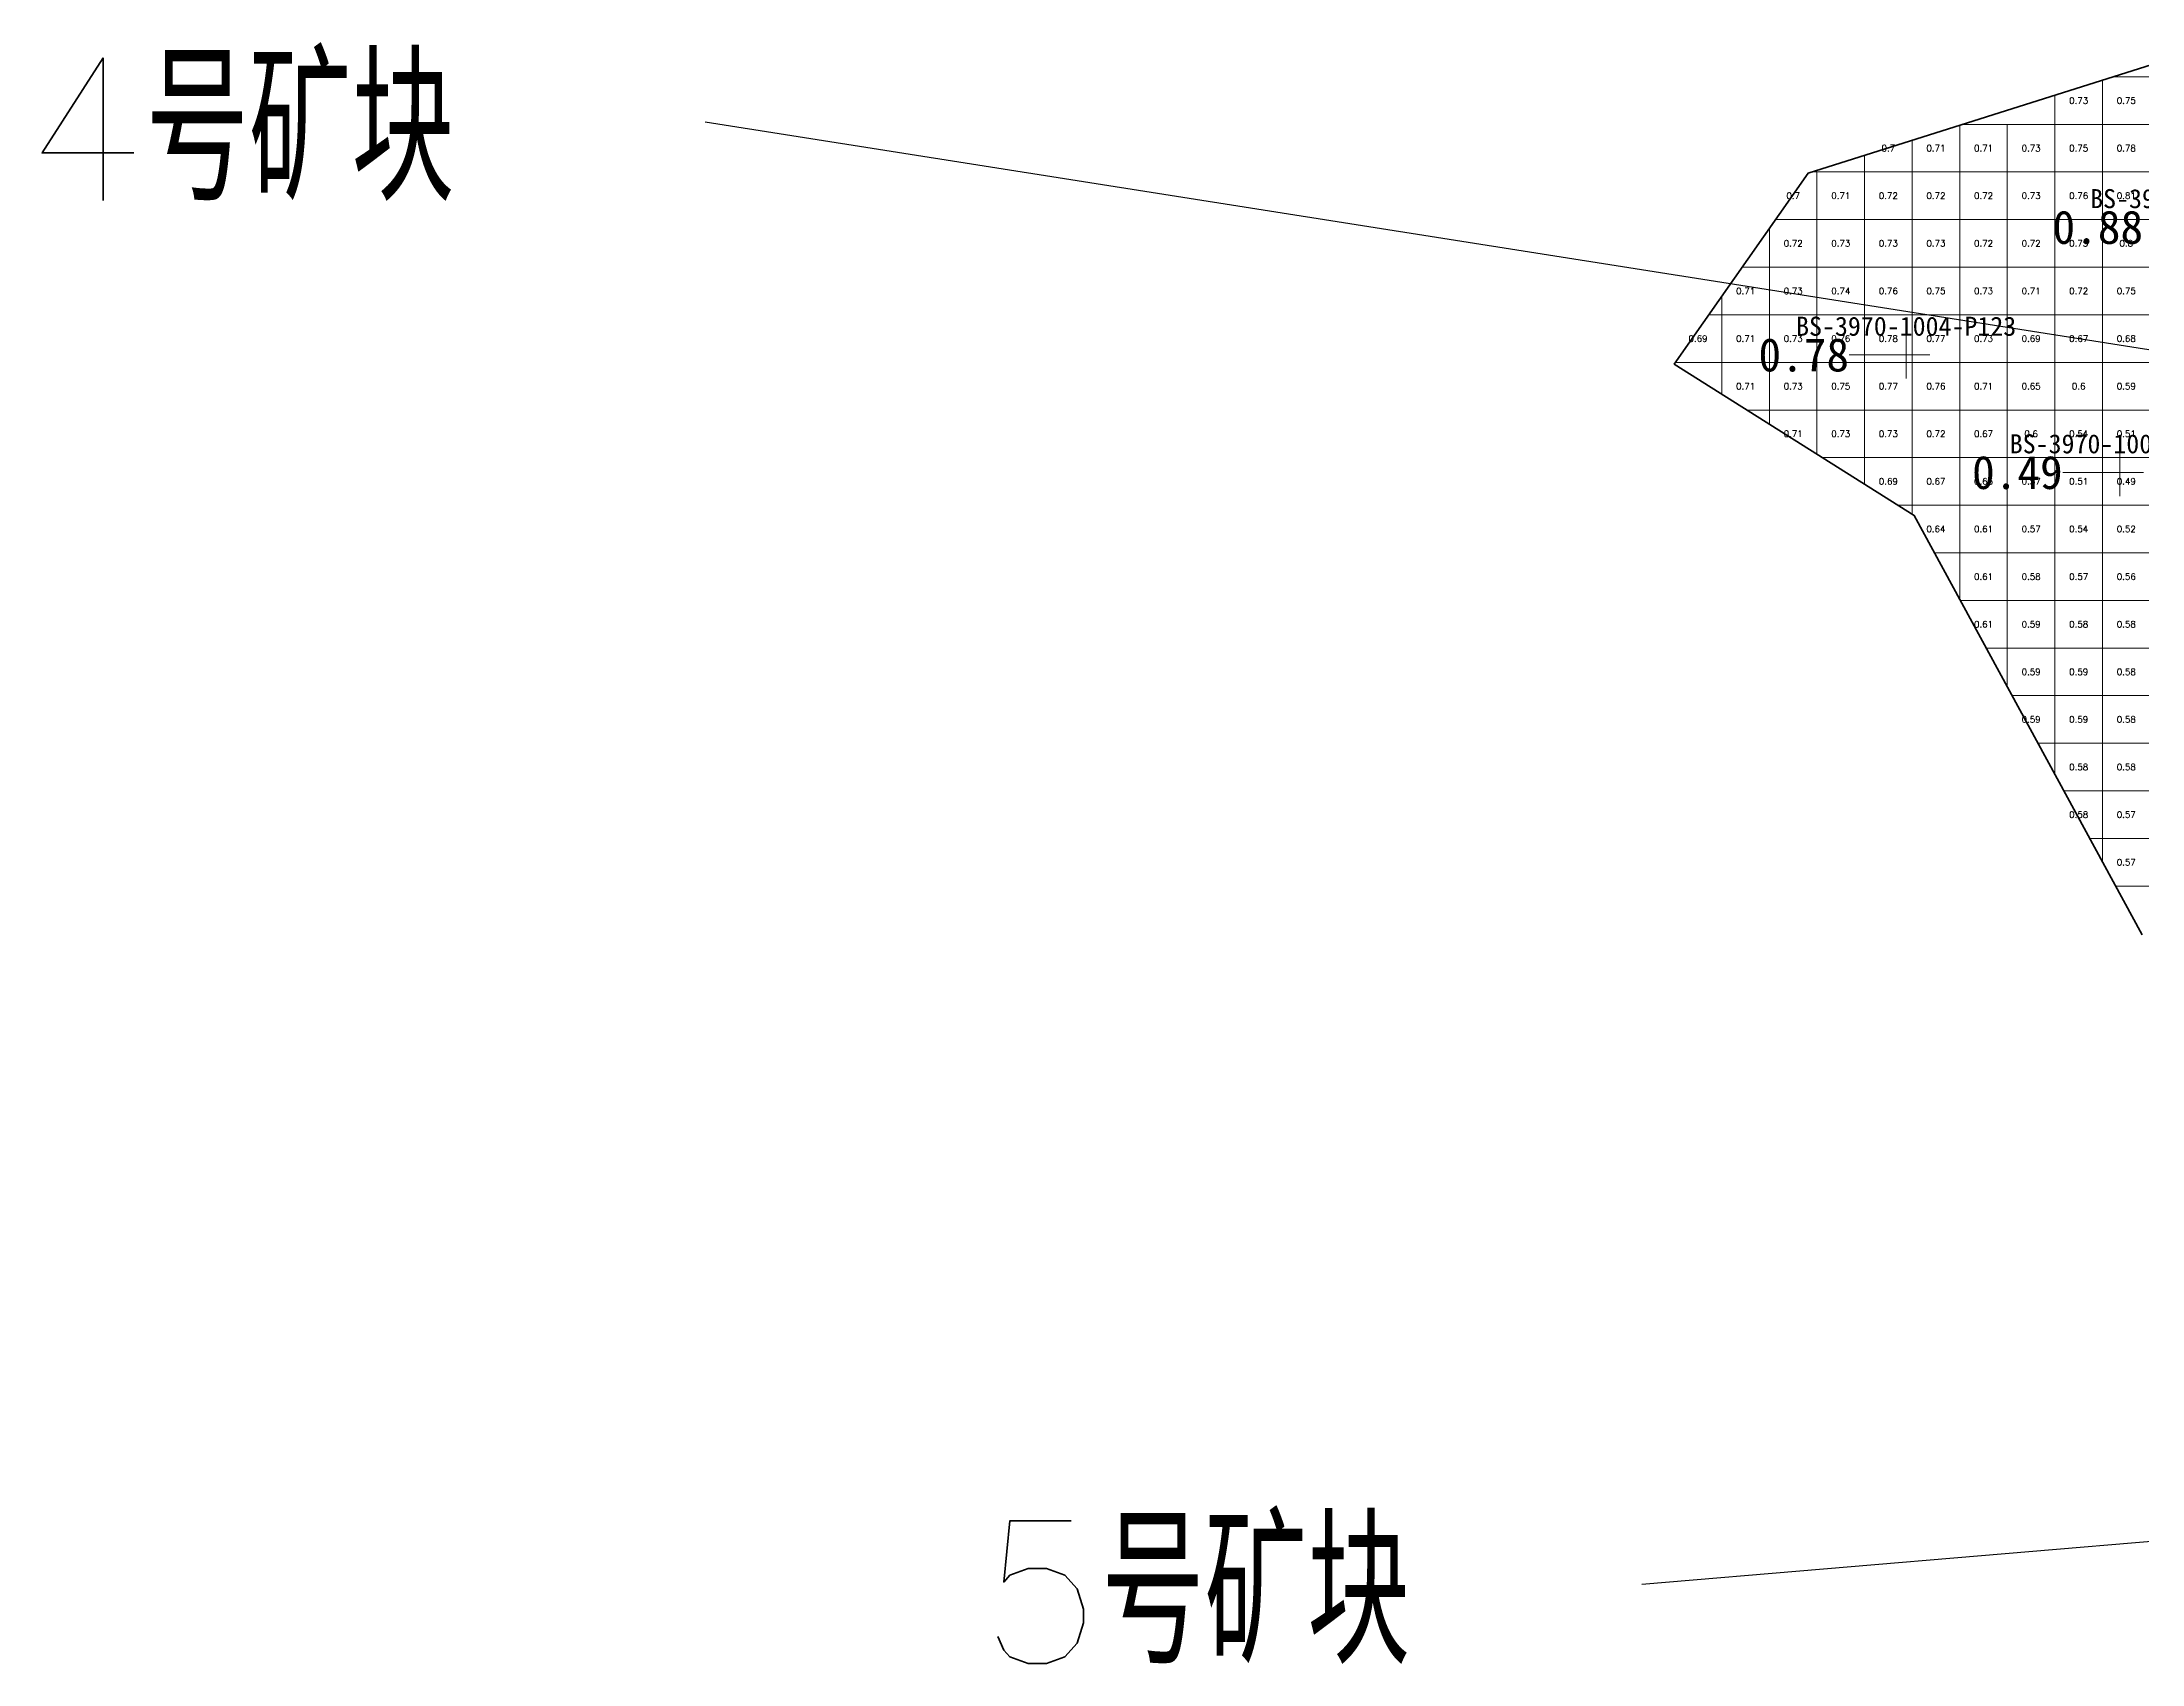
# Model space of a CAD drawing. Header units: inches. Extents: x 469761 to 469956, y 4349708 to 4349833.
# Drawn here: x 469761.06 to 469805.2, y 4349729.8 to 4349763.87 of the extents above; entities that cross this region are included whole.
import ezdxf
from ezdxf.enums import TextEntityAlignment as Align

# ---------------------------------------------------------------- set-up
doc = ezdxf.new("R2010")
doc.units = ezdxf.units.IN
doc.header["$MEASUREMENT"] = 0
for name, color, linetype, lineweight in [('点', 7, 'Continuous', 0), ('爆区方格网', 7, 'Continuous', 0), ('线条', 7, 'Continuous', 0), ('钻孔', 7, 'Continuous', 0)]:
    doc.layers.add(name, color=color, linetype=linetype, lineweight=lineweight)
doc.styles.add('3dmine_textStyle_1', font='txt.shx', dxfattribs={"height": 1, "bigfont": 'gbcbig.shx'})
doc.styles.add('3dmine_textStyle_2', font='simsunb.ttf', dxfattribs={"height": 1})
doc.styles.add('Standard_Shx', font='txt.shx', dxfattribs={"bigfont": 'gbcbig.shx'})

msp = doc.modelspace()

# ---------------------------------------------------------------- hatches: boundary and pattern name
at = {"layer": '钻孔', "linetype": 'Continuous', "lineweight": 0, "true_color": 0x00ffff, "extrusion": (0, 1, 0)}
msp.add_hatch(color=4, dxfattribs=at).paths.add_polyline_path([(-469801.24, 3959.56), (-469800.24, 3959.56), (-469800.24, 3972.56), (-469801.24, 3972.56)], flags=0)
at = {"layer": '钻孔', "linetype": 'Continuous', "lineweight": 0, "true_color": 0x808080, "extrusion": (0, 1, 0)}
msp.add_hatch(color=8, dxfattribs=at).paths.add_polyline_path([(-469805.73, 3960.36), (-469804.73, 3960.36), (-469804.73, 3971.36), (-469805.73, 3971.36)], flags=0)

# ---------------------------------------------------------------- linework, layer by layer
for p, q in [((469813.366, 4349756.14, 3969.96), (469774.998, 4349762.186)), ((469829.366, 4349734.398, 3970.45), (469794.684, 4349731.471))]:
    msp.add_line(p, q)
at = {"color": 5, "linetype": 'Continuous', "lineweight": 50, "elevation": 1987.297}
msp.add_lwpolyline([(469805.674, 4349763.484), (469798.18, 4349761.115), (469795.365, 4349757.103), (469800.409, 4349753.925), (469805.201, 4349745.119)], dxfattribs=at)
at = {"layer": '点', "color": 138, "linetype": 'Continuous', "lineweight": 0, "true_color": 0x004c4c}
for points, elevation in [([(469800.24, 4349756.8), (469800.24, 4349757.8)], 3972.56), ([(469800.74, 4349757.3), (469799.74, 4349757.3)], 3972.56), ([(469804.73, 4349754.33), (469804.73, 4349755.33)], 3971.36), ([(469805.23, 4349754.83), (469804.23, 4349754.83)], 3971.36)]:
    msp.add_lwpolyline(points, dxfattribs=dict(at, elevation=elevation))
at = {"layer": '爆区方格网', "color": 4, "linetype": 'Continuous', "lineweight": 0, "true_color": 0x00ffff, "elevation": 3972.76}
for points in [[(469804.366, 4349762.14), (469803.366, 4349762.14), (469803.366, 4349762.755), (469804.366, 4349763.071), (469804.366, 4349762.14)], [(469805.366, 4349762.14), (469804.366, 4349762.14), (469804.366, 4349763.071), (469804.583, 4349763.14), (469805.366, 4349763.14), (469805.366, 4349762.14)], [(469801.366, 4349761.14), (469800.366, 4349761.14), (469800.366, 4349761.806), (469801.366, 4349762.123), (469801.366, 4349761.14)], [(469802.366, 4349761.14), (469801.366, 4349761.14), (469801.366, 4349762.123), (469801.42, 4349762.14), (469802.366, 4349762.14), (469802.366, 4349761.14)], [(469803.366, 4349761.14), (469802.366, 4349761.14), (469802.366, 4349762.14), (469803.366, 4349762.14), (469803.366, 4349761.14)], [(469804.366, 4349761.14), (469803.366, 4349761.14), (469803.366, 4349762.14), (469804.366, 4349762.14), (469804.366, 4349761.14)], [(469805.366, 4349761.14), (469804.366, 4349761.14), (469804.366, 4349762.14), (469805.366, 4349762.14), (469805.366, 4349761.14)], [(469800.366, 4349761.14), (469799.366, 4349761.14), (469799.366, 4349761.49), (469800.366, 4349761.806), (469800.366, 4349761.14)], [(469798.366, 4349760.14), (469797.495, 4349760.14), (469798.18, 4349761.115), (469798.257, 4349761.14), (469798.366, 4349761.14), (469798.366, 4349760.14)], [(469799.366, 4349760.14), (469798.366, 4349760.14), (469798.366, 4349761.14), (469799.366, 4349761.14), (469799.366, 4349760.14)], [(469800.366, 4349760.14), (469799.366, 4349760.14), (469799.366, 4349761.14), (469800.366, 4349761.14), (469800.366, 4349760.14)], [(469801.366, 4349760.14), (469800.366, 4349760.14), (469800.366, 4349761.14), (469801.366, 4349761.14), (469801.366, 4349760.14)], [(469802.366, 4349760.14), (469801.366, 4349760.14), (469801.366, 4349761.14), (469802.366, 4349761.14), (469802.366, 4349760.14)], [(469803.366, 4349760.14), (469802.366, 4349760.14), (469802.366, 4349761.14), (469803.366, 4349761.14), (469803.366, 4349760.14)], [(469804.366, 4349760.14), (469803.366, 4349760.14), (469803.366, 4349761.14), (469804.366, 4349761.14), (469804.366, 4349760.14)], [(469805.366, 4349760.14), (469804.366, 4349760.14), (469804.366, 4349761.14), (469805.366, 4349761.14), (469805.366, 4349760.14)], [(469798.366, 4349759.14), (469797.366, 4349759.14), (469797.366, 4349759.955), (469797.495, 4349760.14), (469798.366, 4349760.14), (469798.366, 4349759.14)], [(469799.366, 4349759.14), (469798.366, 4349759.14), (469798.366, 4349760.14), (469799.366, 4349760.14), (469799.366, 4349759.14)], [(469800.366, 4349759.14), (469799.366, 4349759.14), (469799.366, 4349760.14), (469800.366, 4349760.14), (469800.366, 4349759.14)], [(469801.366, 4349759.14), (469800.366, 4349759.14), (469800.366, 4349760.14), (469801.366, 4349760.14), (469801.366, 4349759.14)], [(469802.366, 4349759.14), (469801.366, 4349759.14), (469801.366, 4349760.14), (469802.366, 4349760.14), (469802.366, 4349759.14)], [(469803.366, 4349759.14), (469802.366, 4349759.14), (469802.366, 4349760.14), (469803.366, 4349760.14), (469803.366, 4349759.14)], [(469804.366, 4349759.14), (469803.366, 4349759.14), (469803.366, 4349760.14), (469804.366, 4349760.14), (469804.366, 4349759.14)], [(469805.366, 4349759.14), (469804.366, 4349759.14), (469804.366, 4349760.14), (469805.366, 4349760.14), (469805.366, 4349759.14)], [(469797.366, 4349758.14), (469796.366, 4349758.14), (469796.366, 4349758.53), (469796.794, 4349759.14), (469797.366, 4349759.14), (469797.366, 4349758.14)], [(469798.366, 4349758.14), (469797.366, 4349758.14), (469797.366, 4349759.14), (469798.366, 4349759.14), (469798.366, 4349758.14)], [(469799.366, 4349758.14), (469798.366, 4349758.14), (469798.366, 4349759.14), (469799.366, 4349759.14), (469799.366, 4349758.14)], [(469800.366, 4349758.14), (469799.366, 4349758.14), (469799.366, 4349759.14), (469800.366, 4349759.14), (469800.366, 4349758.14)], [(469801.366, 4349758.14), (469800.366, 4349758.14), (469800.366, 4349759.14), (469801.366, 4349759.14), (469801.366, 4349758.14)], [(469802.366, 4349758.14), (469801.366, 4349758.14), (469801.366, 4349759.14), (469802.366, 4349759.14), (469802.366, 4349758.14)], [(469803.366, 4349758.14), (469802.366, 4349758.14), (469802.366, 4349759.14), (469803.366, 4349759.14), (469803.366, 4349758.14)], [(469804.366, 4349758.14), (469803.366, 4349758.14), (469803.366, 4349759.14), (469804.366, 4349759.14), (469804.366, 4349758.14)], [(469805.366, 4349758.14), (469804.366, 4349758.14), (469804.366, 4349759.14), (469805.366, 4349759.14), (469805.366, 4349758.14)], [(469796.366, 4349757.14), (469795.391, 4349757.14), (469796.093, 4349758.14), (469796.366, 4349758.14), (469796.366, 4349757.14)], [(469797.366, 4349757.14), (469796.366, 4349757.14), (469796.366, 4349758.14), (469797.366, 4349758.14), (469797.366, 4349757.14)], [(469798.366, 4349757.14), (469797.366, 4349757.14), (469797.366, 4349758.14), (469798.366, 4349758.14), (469798.366, 4349757.14)], [(469799.366, 4349757.14), (469798.366, 4349757.14), (469798.366, 4349758.14), (469799.366, 4349758.14), (469799.366, 4349757.14)], [(469800.366, 4349757.14), (469799.366, 4349757.14), (469799.366, 4349758.14), (469800.366, 4349758.14), (469800.366, 4349757.14)], [(469804.366, 4349757.14), (469803.366, 4349757.14), (469803.366, 4349758.14), (469804.366, 4349758.14), (469804.366, 4349757.14)], [(469805.366, 4349757.14), (469804.366, 4349757.14), (469804.366, 4349758.14), (469805.366, 4349758.14), (469805.366, 4349757.14)], [(469797.366, 4349756.14), (469796.894, 4349756.14), (469796.366, 4349756.472), (469796.366, 4349757.14), (469797.366, 4349757.14), (469797.366, 4349756.14)], [(469798.366, 4349756.14), (469797.366, 4349756.14), (469797.366, 4349757.14), (469798.366, 4349757.14), (469798.366, 4349756.14)], [(469799.366, 4349756.14), (469798.366, 4349756.14), (469798.366, 4349757.14), (469799.366, 4349757.14), (469799.366, 4349756.14)], [(469805.366, 4349756.14), (469804.366, 4349756.14), (469804.366, 4349757.14), (469805.366, 4349757.14), (469805.366, 4349756.14)], [(469798.366, 4349755.212), (469797.366, 4349755.842), (469797.366, 4349756.14), (469798.366, 4349756.14), (469798.366, 4349755.212)], [(469799.366, 4349755.14), (469798.481, 4349755.14), (469798.366, 4349755.212), (469798.366, 4349756.14), (469799.366, 4349756.14), (469799.366, 4349755.14)], [(469804.366, 4349749.14), (469803.366, 4349749.14), (469803.366, 4349750.14), (469804.366, 4349750.14), (469804.366, 4349749.14)], [(469805.366, 4349749.14), (469804.366, 4349749.14), (469804.366, 4349750.14), (469805.366, 4349750.14), (469805.366, 4349749.14)], [(469804.366, 4349748.14), (469803.557, 4349748.14), (469803.366, 4349748.491), (469803.366, 4349749.14), (469804.366, 4349749.14), (469804.366, 4349748.14)], [(469805.366, 4349748.14), (469804.366, 4349748.14), (469804.366, 4349749.14), (469805.366, 4349749.14), (469805.366, 4349748.14)], [(469804.366, 4349747.14), (469804.102, 4349747.14), (469803.557, 4349748.14), (469804.366, 4349748.14), (469804.366, 4349747.14)], [(469805.366, 4349747.14), (469804.366, 4349747.14), (469804.366, 4349748.14), (469805.366, 4349748.14), (469805.366, 4349747.14)], [(469805.366, 4349746.14), (469804.646, 4349746.14), (469804.366, 4349746.653), (469804.366, 4349747.14), (469805.366, 4349747.14), (469805.366, 4349746.14)]]:
    msp.add_lwpolyline(points, dxfattribs=at)
at = {"layer": '爆区方格网', "color": 4, "linetype": 'Continuous', "lineweight": 0, "elevation": 3972.76}
for points in [[(469801.366, 4349757.14), (469800.366, 4349757.14), (469800.366, 4349758.14), (469801.366, 4349758.14), (469801.366, 4349757.14)], [(469802.366, 4349757.14), (469801.366, 4349757.14), (469801.366, 4349758.14), (469802.366, 4349758.14), (469802.366, 4349757.14)], [(469803.366, 4349757.14), (469802.366, 4349757.14), (469802.366, 4349758.14), (469803.366, 4349758.14), (469803.366, 4349757.14)], [(469800.366, 4349756.14), (469799.366, 4349756.14), (469799.366, 4349757.14), (469800.366, 4349757.14), (469800.366, 4349756.14)], [(469801.366, 4349756.14), (469800.366, 4349756.14), (469800.366, 4349757.14), (469801.366, 4349757.14), (469801.366, 4349756.14)], [(469802.366, 4349756.14), (469801.366, 4349756.14), (469801.366, 4349757.14), (469802.366, 4349757.14), (469802.366, 4349756.14)], [(469803.366, 4349756.14), (469802.366, 4349756.14), (469802.366, 4349757.14), (469803.366, 4349757.14), (469803.366, 4349756.14)], [(469804.366, 4349756.14), (469803.366, 4349756.14), (469803.366, 4349757.14), (469804.366, 4349757.14), (469804.366, 4349756.14)], [(469800.366, 4349755.14), (469799.366, 4349755.14), (469799.366, 4349756.14), (469800.366, 4349756.14), (469800.366, 4349755.14)], [(469801.366, 4349755.14), (469800.366, 4349755.14), (469800.366, 4349756.14), (469801.366, 4349756.14), (469801.366, 4349755.14)], [(469802.366, 4349755.14), (469801.366, 4349755.14), (469801.366, 4349756.14), (469802.366, 4349756.14), (469802.366, 4349755.14)], [(469803.366, 4349755.14), (469802.366, 4349755.14), (469802.366, 4349756.14), (469803.366, 4349756.14), (469803.366, 4349755.14)], [(469804.366, 4349755.14), (469803.366, 4349755.14), (469803.366, 4349756.14), (469804.366, 4349756.14), (469804.366, 4349755.14)], [(469805.366, 4349755.14), (469804.366, 4349755.14), (469804.366, 4349756.14), (469805.366, 4349756.14), (469805.366, 4349755.14)], [(469800.366, 4349754.14), (469800.068, 4349754.14), (469799.366, 4349754.582), (469799.366, 4349755.14), (469800.366, 4349755.14), (469800.366, 4349754.14)], [(469801.366, 4349754.14), (469800.366, 4349754.14), (469800.366, 4349755.14), (469801.366, 4349755.14), (469801.366, 4349754.14)], [(469802.366, 4349754.14), (469801.366, 4349754.14), (469801.366, 4349755.14), (469802.366, 4349755.14), (469802.366, 4349754.14)], [(469803.366, 4349754.14), (469802.366, 4349754.14), (469802.366, 4349755.14), (469803.366, 4349755.14), (469803.366, 4349754.14)], [(469804.366, 4349754.14), (469803.366, 4349754.14), (469803.366, 4349755.14), (469804.366, 4349755.14), (469804.366, 4349754.14)], [(469805.366, 4349754.14), (469804.366, 4349754.14), (469804.366, 4349755.14), (469805.366, 4349755.14), (469805.366, 4349754.14)], [(469801.366, 4349753.14), (469800.836, 4349753.14), (469800.409, 4349753.925), (469800.366, 4349753.952), (469800.366, 4349754.14), (469801.366, 4349754.14), (469801.366, 4349753.14)], [(469802.366, 4349753.14), (469801.366, 4349753.14), (469801.366, 4349754.14), (469802.366, 4349754.14), (469802.366, 4349753.14)], [(469803.366, 4349753.14), (469802.366, 4349753.14), (469802.366, 4349754.14), (469803.366, 4349754.14), (469803.366, 4349753.14)], [(469804.366, 4349753.14), (469803.366, 4349753.14), (469803.366, 4349754.14), (469804.366, 4349754.14), (469804.366, 4349753.14)], [(469805.366, 4349753.14), (469804.366, 4349753.14), (469804.366, 4349754.14), (469805.366, 4349754.14), (469805.366, 4349753.14)], [(469802.366, 4349752.14), (469801.381, 4349752.14), (469801.366, 4349752.166), (469801.366, 4349753.14), (469802.366, 4349753.14), (469802.366, 4349752.14)], [(469803.366, 4349752.14), (469802.366, 4349752.14), (469802.366, 4349753.14), (469803.366, 4349753.14), (469803.366, 4349752.14)], [(469804.366, 4349752.14), (469803.366, 4349752.14), (469803.366, 4349753.14), (469804.366, 4349753.14), (469804.366, 4349752.14)], [(469805.366, 4349752.14), (469804.366, 4349752.14), (469804.366, 4349753.14), (469805.366, 4349753.14), (469805.366, 4349752.14)], [(469802.366, 4349751.14), (469801.925, 4349751.14), (469801.381, 4349752.14), (469802.366, 4349752.14), (469802.366, 4349751.14)], [(469803.366, 4349751.14), (469802.366, 4349751.14), (469802.366, 4349752.14), (469803.366, 4349752.14), (469803.366, 4349751.14)], [(469804.366, 4349751.14), (469803.366, 4349751.14), (469803.366, 4349752.14), (469804.366, 4349752.14), (469804.366, 4349751.14)], [(469805.366, 4349751.14), (469804.366, 4349751.14), (469804.366, 4349752.14), (469805.366, 4349752.14), (469805.366, 4349751.14)], [(469803.366, 4349750.14), (469802.469, 4349750.14), (469802.366, 4349750.329), (469802.366, 4349751.14), (469803.366, 4349751.14), (469803.366, 4349750.14)], [(469804.366, 4349750.14), (469803.366, 4349750.14), (469803.366, 4349751.14), (469804.366, 4349751.14), (469804.366, 4349750.14)], [(469805.366, 4349750.14), (469804.366, 4349750.14), (469804.366, 4349751.14), (469805.366, 4349751.14), (469805.366, 4349750.14)], [(469803.366, 4349749.14), (469803.013, 4349749.14), (469802.469, 4349750.14), (469803.366, 4349750.14), (469803.366, 4349749.14)]]:
    msp.add_lwpolyline(points, dxfattribs=at)
at = {"layer": '线条', "color": 138, "linetype": 'Continuous', "lineweight": 0, "true_color": 0x004c4c}
for points, elevation in [([(469800.24, 4349757.3), (469800.24, 4349757.3), (469800.24, 4349757.3)], 3972.56), ([(469804.73, 4349754.83), (469804.73, 4349754.83), (469804.73, 4349754.83)], 3971.36)]:
    msp.add_lwpolyline(points, dxfattribs=dict(at, elevation=elevation))
at = {"layer": '钻孔', "color": 4, "linetype": 'Continuous', "lineweight": 0, "true_color": 0x00ffff}
for elevation in [3972.56, 3959.56]:
    msp.add_lwpolyline([(469800.24, 4349757.3), (469799.04, 4349757.3)], dxfattribs=dict(at, elevation=elevation))
at = {"layer": '钻孔', "color": 8, "linetype": 'Continuous', "lineweight": 0, "true_color": 0x808080}
for elevation in [3971.36, 3960.36]:
    msp.add_lwpolyline([(469804.73, 4349754.83), (469803.53, 4349754.83)], dxfattribs=dict(at, elevation=elevation))

# ---------------------------------------------------------------- texts
at = {"color": 4, "linetype": 'Continuous', "lineweight": 0, "true_color": 0x00ffff, "style": '3dmine_textStyle_1'}
for s, p in [('0.73', (469803.866, 4349762.64, 3972.76)), ('0.75', (469804.866, 4349762.64, 3972.76)), ('0.7', (469799.866, 4349761.64, 3972.76)), ('0.71', (469800.866, 4349761.64, 3972.76)), ('0.71', (469801.866, 4349761.64, 3972.76)), ('0.73', (469802.866, 4349761.64, 3972.76)), ('0.75', (469803.866, 4349761.64, 3972.76)), ('0.78', (469804.866, 4349761.64, 3972.76)), ('0.7', (469797.866, 4349760.64, 3972.76)), ('0.71', (469798.866, 4349760.64, 3972.76)), ('0.72', (469799.866, 4349760.64, 3972.76)), ('0.72', (469800.866, 4349760.64, 3972.76)), ('0.72', (469801.866, 4349760.64, 3972.76)), ('0.73', (469802.866, 4349760.64, 3972.76)), ('0.76', (469803.866, 4349760.64, 3972.76)), ('0.81', (469804.866, 4349760.64, 3972.76)), ('0.72', (469797.866, 4349759.64, 3972.76)), ('0.73', (469798.866, 4349759.64, 3972.76)), ('0.73', (469799.866, 4349759.64, 3972.76)), ('0.73', (469800.866, 4349759.64, 3972.76)), ('0.72', (469801.866, 4349759.64, 3972.76)), ('0.72', (469802.866, 4349759.64, 3972.76)), ('0.75', (469803.866, 4349759.64, 3972.76)), ('0.8', (469804.866, 4349759.64, 3972.76)), ('0.71', (469796.866, 4349758.64, 3972.76)), ('0.73', (469797.866, 4349758.64, 3972.76)), ('0.74', (469798.866, 4349758.64, 3972.76)), ('0.76', (469799.866, 4349758.64, 3972.76)), ('0.71', (469802.866, 4349758.64, 3972.76)), ('0.72', (469803.866, 4349758.64, 3972.76)), ('0.75', (469804.866, 4349758.64, 3972.76)), ('0.69', (469795.866, 4349757.64, 3972.76)), ('0.71', (469796.866, 4349757.64, 3972.76)), ('0.73', (469797.866, 4349757.64, 3972.76)), ('0.76', (469798.866, 4349757.64, 3972.76)), ('0.68', (469804.866, 4349757.64, 3972.76)), ('0.71', (469796.866, 4349756.64, 3972.76)), ('0.73', (469797.866, 4349756.64, 3972.76)), ('0.75', (469798.866, 4349756.64, 3972.76)), ('0.59', (469804.866, 4349756.64, 3972.76)), ('0.71', (469797.866, 4349755.64, 3972.76)), ('0.58', (469804.866, 4349749.64, 3972.76)), ('0.58', (469803.866, 4349748.64, 3972.76)), ('0.58', (469804.866, 4349748.64, 3972.76)), ('0.58', (469803.866, 4349747.64, 3972.76)), ('0.57', (469804.866, 4349747.64, 3972.76)), ('0.57', (469804.866, 4349746.64, 3972.76))]:
    msp.add_text(s, height=0.1333, dxfattribs=at).set_placement(p, align=Align.MIDDLE_CENTER)
at = {"color": 4, "linetype": 'Continuous', "lineweight": 0, "style": '3dmine_textStyle_1'}
for s, p in [('0.75', (469800.866, 4349758.64, 3972.76)), ('0.73', (469801.866, 4349758.64, 3972.76)), ('0.78', (469799.866, 4349757.64, 3972.76)), ('0.77', (469800.866, 4349757.64, 3972.76)), ('0.73', (469801.866, 4349757.64, 3972.76)), ('0.69', (469802.866, 4349757.64, 3972.76)), ('0.67', (469803.866, 4349757.64, 3972.76)), ('0.77', (469799.866, 4349756.64, 3972.76)), ('0.76', (469800.866, 4349756.64, 3972.76)), ('0.71', (469801.866, 4349756.64, 3972.76)), ('0.65', (469802.866, 4349756.64, 3972.76)), ('0.6', (469803.866, 4349756.64, 3972.76)), ('0.73', (469798.866, 4349755.64, 3972.76)), ('0.73', (469799.866, 4349755.64, 3972.76)), ('0.72', (469800.866, 4349755.64, 3972.76)), ('0.67', (469801.866, 4349755.64, 3972.76)), ('0.6', (469802.866, 4349755.64, 3972.76)), ('0.54', (469803.866, 4349755.64, 3972.76)), ('0.51', (469804.866, 4349755.64, 3972.76)), ('0.69', (469799.866, 4349754.64, 3972.76)), ('0.67', (469800.866, 4349754.64, 3972.76)), ('0.63', (469801.866, 4349754.64, 3972.76)), ('0.57', (469802.866, 4349754.64, 3972.76)), ('0.51', (469803.866, 4349754.64, 3972.76)), ('0.49', (469804.866, 4349754.64, 3972.76)), ('0.64', (469800.866, 4349753.64, 3972.76)), ('0.61', (469801.866, 4349753.64, 3972.76)), ('0.57', (469802.866, 4349753.64, 3972.76)), ('0.54', (469803.866, 4349753.64, 3972.76)), ('0.52', (469804.866, 4349753.64, 3972.76)), ('0.61', (469801.866, 4349752.64, 3972.76)), ('0.58', (469802.866, 4349752.64, 3972.76)), ('0.57', (469803.866, 4349752.64, 3972.76)), ('0.56', (469804.866, 4349752.64, 3972.76)), ('0.61', (469801.866, 4349751.64, 3972.76)), ('0.59', (469802.866, 4349751.64, 3972.76)), ('0.58', (469803.866, 4349751.64, 3972.76)), ('0.58', (469804.866, 4349751.64, 3972.76)), ('0.59', (469802.866, 4349750.64, 3972.76)), ('0.59', (469803.866, 4349750.64, 3972.76)), ('0.58', (469804.866, 4349750.64, 3972.76)), ('0.59', (469802.866, 4349749.64, 3972.76)), ('0.59', (469803.866, 4349749.64, 3972.76))]:
    msp.add_text(s, height=0.1333, dxfattribs=at).set_placement(p, align=Align.MIDDLE_CENTER)
at = {"char_height": 3, "attachment_point": 1, "style": 'Standard_Shx'}
for s, width, insert in [('4号矿块', 18.51363, (469760.678, 4349763.539)), ('5号矿块', 16.50799, (469780.762, 4349732.808))]:
    msp.add_mtext_dynamic_manual_height_columns(s, width=width, gutter_width=1, heights=[0], dxfattribs=dict(at, insert=insert))
at = {"layer": '钻孔', "color": 138, "linetype": 'Continuous', "lineweight": 0, "true_color": 0x004c4c, "style": '3dmine_textStyle_2'}
for s, p in [('BS-3970-1004-P122', (469806.42, 4349760.38, 3972.23)), ('BS-3970-1004-P123', (469800.24, 4349757.7, 3972.56)), ('BS-3970-1004-P124', (469804.73, 4349755.23, 3971.36))]:
    msp.add_text(s, height=0.4, dxfattribs=at).set_placement(p, align=Align.CENTER)
at = {"layer": '钻孔', "color": 4, "linetype": 'Continuous', "lineweight": 0, "true_color": 0x00ffff, "style": '3dmine_textStyle_2'}
for s, p in [('0.88', (469805.22, 4349759.98, 3966.23)), ('0.78', (469799.04, 4349757.3, 3966.06))]:
    msp.add_text(s, height=0.7, dxfattribs=at).set_placement(p, align=Align.MIDDLE_RIGHT)
at = {"layer": '钻孔', "color": 8, "linetype": 'Continuous', "lineweight": 0, "true_color": 0x808080, "style": '3dmine_textStyle_2'}
msp.add_text('0.49', height=0.7, dxfattribs=at).set_placement((469803.53, 4349754.83, 3965.86), align=Align.MIDDLE_RIGHT)

doc.saveas('drawing.dxf')
